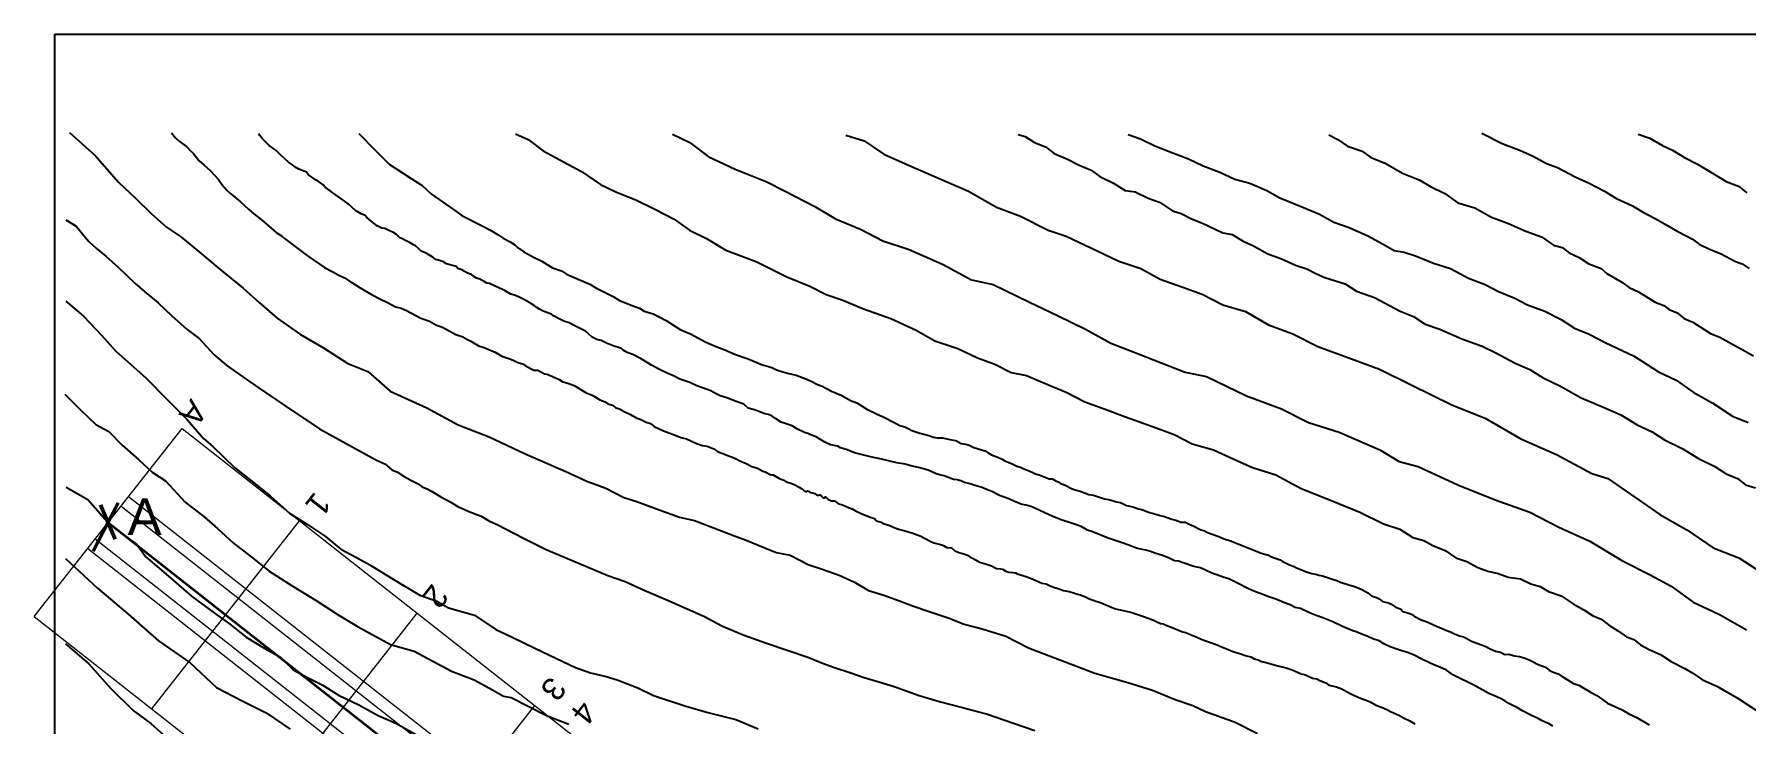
# Model space of a CAD drawing. Header units: millimetres. Extents: x 19067981 to 38137102, y 2652003 to 2652615.
# Drawn here: x 19068395.15 to 19068409.46, y 2652328.57 to 2652334.34 of the extents above; entities that cross this region are included whole.
import ezdxf

# ---------------------------------------------------------------- set-up
doc = ezdxf.new("R2010")
doc.units = ezdxf.units.MM
doc.layers.add('kurp', color=94, linetype='Continuous')
doc.layers.add('Layer1', color=7, linetype='Continuous', lineweight=50)
doc.styles.get("Standard").update_dxf_attribs({"font": 'arial.ttf'})

msp = doc.modelspace()

# ---------------------------------------------------------------- linework, layer by layer
for points in [[(19068395.322, 2652334.335), (19068423.841, 2652334.335), (19068423.841, 2652314.123), (19068395.322, 2652314.123), (19068395.322, 2652334.335)], [(19068395.445, 2652333.513), (19068395.662, 2652333.319), (19068395.856, 2652333.098), (19068395.999, 2652332.962), (19068396.128, 2652332.837), (19068396.257, 2652332.721), (19068396.374, 2652332.645), (19068396.533, 2652332.512), (19068396.704, 2652332.369), (19068396.897, 2652332.213), (19068397.033, 2652332.091), (19068397.18, 2652331.962), (19068397.377, 2652331.826), (19068397.568, 2652331.714), (19068397.772, 2652331.583), (19068397.939, 2652331.515), (19068398.126, 2652331.352), (19068398.432, 2652331.213), (19068398.694, 2652331.07), (19068398.954, 2652330.97), (19068399.249, 2652330.829), (19068399.594, 2652330.679), (19068399.77, 2652330.6), (19068399.929, 2652330.541), (19068400.078, 2652330.462), (19068400.178, 2652330.431), (19068400.382, 2652330.357), (19068400.543, 2652330.299), (19068400.67, 2652330.27), (19068400.838, 2652330.205), (19068400.996, 2652330.144), (19068401.102, 2652330.105), (19068401.351, 2652330.002), (19068401.468, 2652329.981), (19068401.621, 2652329.903), (19068401.736, 2652329.863), (19068401.88, 2652329.814), (19068402.007, 2652329.755), (19068402.124, 2652329.685), (19068402.243, 2652329.649), (19068402.382, 2652329.597), (19068402.501, 2652329.554), (19068402.641, 2652329.507), (19068402.789, 2652329.457), (19068402.925, 2652329.404), (19068403.074, 2652329.363), (19068403.272, 2652329.302), (19068403.462, 2652329.206), (19068403.665, 2652329.128), (19068403.828, 2652329.066), (19068404.017, 2652328.994), (19068404.293, 2652328.916), (19068404.498, 2652328.85), (19068404.687, 2652328.774), (19068404.835, 2652328.723), (19068404.941, 2652328.674), (19068405.19, 2652328.584), (19068405.377, 2652328.489)], [(19068396.298, 2652333.51), (19068396.331, 2652333.468), (19068396.364, 2652333.438), (19068396.422, 2652333.398), (19068396.455, 2652333.363), (19068396.48, 2652333.34), (19068396.53, 2652333.278), (19068396.57, 2652333.242), (19068396.62, 2652333.196), (19068396.692, 2652333.121), (19068396.72, 2652333.077), (19068396.759, 2652333.032), (19068396.795, 2652333.002), (19068396.875, 2652332.935), (19068396.905, 2652332.905), (19068396.943, 2652332.87), (19068396.986, 2652332.833), (19068397.047, 2652332.786), (19068397.108, 2652332.734), (19068397.172, 2652332.678), (19068397.218, 2652332.65), (19068397.243, 2652332.627), (19068397.342, 2652332.552), (19068397.401, 2652332.508), (19068397.455, 2652332.468), (19068397.488, 2652332.446), (19068397.576, 2652332.385), (19068397.647, 2652332.349), (19068397.691, 2652332.324), (19068397.743, 2652332.299), (19068397.794, 2652332.266), (19068397.837, 2652332.239), (19068397.875, 2652332.215), (19068397.974, 2652332.157), (19068398.04, 2652332.124), (19068398.103, 2652332.092), (19068398.169, 2652332.057), (19068398.219, 2652332.046), (19068398.262, 2652332.025), (19068398.383, 2652331.961), (19068398.455, 2652331.936), (19068398.514, 2652331.902), (19068398.562, 2652331.887), (19068398.674, 2652331.825), (19068398.734, 2652331.805), (19068398.771, 2652331.782), (19068398.801, 2652331.768), (19068398.841, 2652331.743), (19068398.87, 2652331.727), (19068398.904, 2652331.718), (19068399.002, 2652331.678), (19068399.06, 2652331.645), (19068399.117, 2652331.623), (19068399.153, 2652331.609), (19068399.192, 2652331.591), (19068399.241, 2652331.576), (19068399.257, 2652331.564), (19068399.327, 2652331.528), (19068399.359, 2652331.527), (19068399.416, 2652331.497), (19068399.437, 2652331.493), (19068399.482, 2652331.473), (19068399.539, 2652331.449), (19068399.57, 2652331.43), (19068399.611, 2652331.418), (19068399.663, 2652331.399), (19068399.765, 2652331.338), (19068399.815, 2652331.318), (19068399.847, 2652331.297), (19068399.879, 2652331.28), (19068399.923, 2652331.262), (19068399.944, 2652331.246), (19068399.983, 2652331.234), (19068400.012, 2652331.213), (19068400.042, 2652331.203), (19068400.083, 2652331.18), (19068400.134, 2652331.156), (19068400.188, 2652331.126), (19068400.215, 2652331.118), (19068400.243, 2652331.103), (19068400.267, 2652331.092), (19068400.303, 2652331.08), (19068400.333, 2652331.056), (19068400.41, 2652331.019), (19068400.507, 2652330.983), (19068400.556, 2652330.963), (19068400.603, 2652330.953), (19068400.686, 2652330.915), (19068400.736, 2652330.898), (19068400.775, 2652330.891), (19068400.831, 2652330.868), (19068400.863, 2652330.847), (19068400.92, 2652330.824), (19068400.955, 2652330.81), (19068400.98, 2652330.801), (19068401.019, 2652330.786), (19068401.048, 2652330.769), (19068401.102, 2652330.747), (19068401.15, 2652330.722), (19068401.196, 2652330.707), (19068401.24, 2652330.683), (19068401.26, 2652330.676), (19068401.307, 2652330.652), (19068401.328, 2652330.652), (19068401.368, 2652330.627), (19068401.387, 2652330.619), (19068401.416, 2652330.608), (19068401.448, 2652330.589), (19068401.475, 2652330.583), (19068401.502, 2652330.572), (19068401.544, 2652330.549), (19068401.568, 2652330.535), (19068401.582, 2652330.523), (19068401.605, 2652330.51), (19068401.614, 2652330.518), (19068401.624, 2652330.514), (19068401.637, 2652330.503), (19068401.656, 2652330.502), (19068401.676, 2652330.495), (19068401.693, 2652330.483), (19068401.708, 2652330.483), (19068401.716, 2652330.485), (19068401.734, 2652330.471), (19068401.745, 2652330.46), (19068401.756, 2652330.46), (19068401.762, 2652330.468), (19068401.784, 2652330.448), (19068401.812, 2652330.433), (19068401.84, 2652330.434), (19068401.874, 2652330.409), (19068401.908, 2652330.4), (19068401.957, 2652330.378), (19068401.987, 2652330.368), (19068402.015, 2652330.352), (19068402.062, 2652330.328), (19068402.137, 2652330.299), (19068402.174, 2652330.286), (19068402.191, 2652330.268), (19068402.229, 2652330.256), (19068402.255, 2652330.243), (19068402.285, 2652330.235), (19068402.309, 2652330.224), (19068402.345, 2652330.209), (19068402.387, 2652330.196), (19068402.419, 2652330.186), (19068402.494, 2652330.163), (19068402.563, 2652330.139), (19068402.597, 2652330.119), (19068402.646, 2652330.093), (19068402.671, 2652330.082), (19068402.726, 2652330.069), (19068402.751, 2652330.06), (19068402.779, 2652330.045), (19068402.818, 2652330.04), (19068402.846, 2652330.016), (19068402.888, 2652329.999), (19068402.922, 2652329.99), (19068402.951, 2652329.981), (19068402.974, 2652329.964), (19068402.998, 2652329.952), (19068403.02, 2652329.94), (19068403.051, 2652329.921), (19068403.111, 2652329.904), (19068403.152, 2652329.89), (19068403.195, 2652329.868), (19068403.227, 2652329.867), (19068403.244, 2652329.863), (19068403.272, 2652329.847), (19068403.298, 2652329.838), (19068403.33, 2652329.836), (19068403.353, 2652329.833), (19068403.368, 2652329.823), (19068403.413, 2652329.809), (19068403.449, 2652329.798), (19068403.491, 2652329.782), (19068403.572, 2652329.747), (19068403.609, 2652329.739), (19068403.643, 2652329.725), (19068403.68, 2652329.71), (19068403.709, 2652329.7), (19068403.754, 2652329.685), (19068403.802, 2652329.676), (19068403.855, 2652329.66), (19068403.893, 2652329.648), (19068403.937, 2652329.632), (19068403.962, 2652329.618), (19068404.001, 2652329.603), (19068404.034, 2652329.593), (19068404.063, 2652329.583), (19068404.094, 2652329.571), (19068404.121, 2652329.559), (19068404.16, 2652329.543), (19068404.188, 2652329.53), (19068404.229, 2652329.523), (19068404.278, 2652329.512), (19068404.325, 2652329.5), (19068404.368, 2652329.488), (19068404.41, 2652329.473), (19068404.454, 2652329.455), (19068404.501, 2652329.438), (19068404.53, 2652329.426), (19068404.566, 2652329.41), (19068404.588, 2652329.405), (19068404.618, 2652329.392), (19068404.663, 2652329.376), (19068404.715, 2652329.354), (19068404.75, 2652329.34), (19068404.776, 2652329.334), (19068404.826, 2652329.311), (19068404.858, 2652329.3), (19068404.906, 2652329.279), (19068404.944, 2652329.265), (19068404.976, 2652329.254), (19068404.999, 2652329.245), (19068405.039, 2652329.229), (19068405.088, 2652329.209), (19068405.125, 2652329.194), (19068405.156, 2652329.181), (19068405.197, 2652329.165), (19068405.237, 2652329.154), (19068405.264, 2652329.145), (19068405.296, 2652329.136), (19068405.319, 2652329.13), (19068405.348, 2652329.113), (19068405.381, 2652329.105), (19068405.408, 2652329.092), (19068405.448, 2652329.082), (19068405.514, 2652329.064), (19068405.556, 2652329.053), (19068405.616, 2652329.037), (19068405.665, 2652329.021), (19068405.741, 2652328.988), (19068405.778, 2652328.98), (19068405.835, 2652328.951), (19068405.873, 2652328.945), (19068405.898, 2652328.933), (19068405.948, 2652328.914), (19068405.973, 2652328.894), (19068406.037, 2652328.879), (19068406.081, 2652328.862), (19068406.12, 2652328.839), (19068406.161, 2652328.817), (19068406.238, 2652328.784), (19068406.275, 2652328.77), (19068406.317, 2652328.754), (19068406.366, 2652328.727), (19068406.412, 2652328.708), (19068406.456, 2652328.691), (19068406.493, 2652328.671), (19068406.531, 2652328.653), (19068406.562, 2652328.64), (19068406.603, 2652328.617), (19068406.648, 2652328.596), (19068406.691, 2652328.57)], [(19068397.865, 2652333.506), (19068398.001, 2652333.366), (19068398.116, 2652333.248), (19068398.238, 2652333.17), (19068398.3, 2652333.13), (19068398.393, 2652333.07), (19068398.471, 2652332.997), (19068398.655, 2652332.869), (19068398.724, 2652332.82), (19068398.896, 2652332.733), (19068398.96, 2652332.701), (19068399.028, 2652332.657), (19068399.07, 2652332.63), (19068399.129, 2652332.599), (19068399.167, 2652332.574), (19068399.19, 2652332.551), (19068399.244, 2652332.515), (19068399.33, 2652332.468), (19068399.365, 2652332.451), (19068399.393, 2652332.437), (19068399.482, 2652332.382), (19068399.558, 2652332.357), (19068399.601, 2652332.33), (19068399.677, 2652332.297), (19068399.795, 2652332.247), (19068399.845, 2652332.216), (19068399.946, 2652332.166), (19068399.99, 2652332.144), (19068400.044, 2652332.11), (19068400.148, 2652332.067), (19068400.21, 2652332.044), (19068400.249, 2652332.019), (19068400.323, 2652331.997), (19068400.374, 2652331.972), (19068400.434, 2652331.943), (19068400.518, 2652331.887), (19068400.549, 2652331.867), (19068400.607, 2652331.842), (19068400.641, 2652331.828), (19068400.76, 2652331.763), (19068400.856, 2652331.723), (19068400.922, 2652331.696), (19068401.011, 2652331.659), (19068401.119, 2652331.622), (19068401.229, 2652331.574), (19068401.287, 2652331.557), (19068401.315, 2652331.549), (19068401.356, 2652331.53), (19068401.407, 2652331.514), (19068401.448, 2652331.501), (19068401.52, 2652331.485), (19068401.6, 2652331.453), (19068401.645, 2652331.436), (19068401.698, 2652331.408), (19068401.737, 2652331.392), (19068401.814, 2652331.35), (19068401.9, 2652331.315), (19068401.973, 2652331.272), (19068402.026, 2652331.254), (19068402.062, 2652331.232), (19068402.111, 2652331.202), (19068402.198, 2652331.159), (19068402.241, 2652331.138), (19068402.35, 2652331.084), (19068402.387, 2652331.065), (19068402.428, 2652331.053), (19068402.462, 2652331.035), (19068402.487, 2652331.022), (19068402.552, 2652330.999), (19068402.587, 2652330.991), (19068402.629, 2652330.981), (19068402.667, 2652330.967), (19068402.699, 2652330.962), (19068402.742, 2652330.96), (19068402.804, 2652330.948), (19068402.854, 2652330.938), (19068402.899, 2652330.913), (19068402.937, 2652330.909), (19068402.966, 2652330.899), (19068403.006, 2652330.881), (19068403.069, 2652330.862), (19068403.099, 2652330.852), (19068403.125, 2652330.837), (19068403.153, 2652330.819), (19068403.212, 2652330.797), (19068403.241, 2652330.782), (19068403.265, 2652330.769), (19068403.292, 2652330.757), (19068403.326, 2652330.745), (19068403.363, 2652330.723), (19068403.394, 2652330.716), (19068403.416, 2652330.704), (19068403.472, 2652330.681), (19068403.498, 2652330.672), (19068403.519, 2652330.661), (19068403.55, 2652330.651), (19068403.58, 2652330.64), (19068403.635, 2652330.618), (19068403.663, 2652330.617), (19068403.685, 2652330.605), (19068403.715, 2652330.59), (19068403.73, 2652330.579), (19068403.762, 2652330.568), (19068403.826, 2652330.535), (19068403.861, 2652330.523), (19068403.893, 2652330.516), (19068403.931, 2652330.501), (19068403.967, 2652330.488), (19068404.005, 2652330.483), (19068404.055, 2652330.466), (19068404.097, 2652330.452), (19068404.145, 2652330.444), (19068404.196, 2652330.425), (19068404.231, 2652330.419), (19068404.281, 2652330.395), (19068404.31, 2652330.39), (19068404.342, 2652330.381), (19068404.38, 2652330.367), (19068404.408, 2652330.362), (19068404.437, 2652330.351), (19068404.472, 2652330.336), (19068404.507, 2652330.328), (19068404.561, 2652330.313), (19068404.598, 2652330.304), (19068404.622, 2652330.295), (19068404.659, 2652330.28), (19068404.694, 2652330.272), (19068404.737, 2652330.256), (19068404.774, 2652330.256), (19068404.805, 2652330.24), (19068404.844, 2652330.223), (19068404.897, 2652330.194), (19068404.934, 2652330.184), (19068404.957, 2652330.169), (19068404.996, 2652330.155), (19068405.052, 2652330.136), (19068405.078, 2652330.126), (19068405.112, 2652330.112), (19068405.154, 2652330.099), (19068405.185, 2652330.086), (19068405.213, 2652330.076), (19068405.261, 2652330.056), (19068405.289, 2652330.043), (19068405.327, 2652330.031), (19068405.359, 2652330.016), (19068405.406, 2652329.996), (19068405.469, 2652329.979), (19068405.493, 2652329.965), (19068405.524, 2652329.954), (19068405.55, 2652329.946), (19068405.565, 2652329.942), (19068405.582, 2652329.929), (19068405.643, 2652329.898), (19068405.683, 2652329.886), (19068405.702, 2652329.875), (19068405.731, 2652329.864), (19068405.751, 2652329.856), (19068405.778, 2652329.843), (19068405.831, 2652329.827), (19068405.864, 2652329.821), (19068405.888, 2652329.812), (19068405.92, 2652329.807), (19068405.945, 2652329.799), (19068405.985, 2652329.785), (19068406.038, 2652329.767), (19068406.076, 2652329.751), (19068406.106, 2652329.742), (19068406.147, 2652329.728), (19068406.179, 2652329.722), (19068406.217, 2652329.708), (19068406.249, 2652329.694), (19068406.272, 2652329.679), (19068406.298, 2652329.665), (19068406.33, 2652329.641), (19068406.371, 2652329.627), (19068406.393, 2652329.615), (19068406.42, 2652329.593), (19068406.471, 2652329.582), (19068406.493, 2652329.57), (19068406.527, 2652329.549), (19068406.574, 2652329.528), (19068406.592, 2652329.508), (19068406.641, 2652329.496), (19068406.669, 2652329.483), (19068406.686, 2652329.469), (19068406.745, 2652329.438), (19068406.778, 2652329.429), (19068406.804, 2652329.416), (19068406.837, 2652329.403), (19068406.878, 2652329.385), (19068406.919, 2652329.366), (19068406.949, 2652329.353), (19068406.988, 2652329.339), (19068407.022, 2652329.323), (19068407.065, 2652329.307), (19068407.097, 2652329.296), (19068407.125, 2652329.282), (19068407.166, 2652329.26), (19068407.21, 2652329.244), (19068407.248, 2652329.23), (19068407.285, 2652329.217), (19068407.321, 2652329.196), (19068407.366, 2652329.177), (19068407.408, 2652329.168), (19068407.443, 2652329.15), (19068407.473, 2652329.153), (19068407.524, 2652329.138), (19068407.565, 2652329.132), (19068407.604, 2652329.123), (19068407.647, 2652329.106), (19068407.675, 2652329.091), (19068407.723, 2652329.065), (19068407.782, 2652329.044), (19068407.813, 2652329.019), (19068407.847, 2652329.003), (19068407.888, 2652328.987), (19068407.915, 2652328.971), (19068408.017, 2652328.906), (19068408.061, 2652328.893), (19068408.165, 2652328.832), (19068408.213, 2652328.808), (19068408.302, 2652328.744), (19068408.423, 2652328.687), (19068408.485, 2652328.651), (19068408.548, 2652328.624), (19068408.651, 2652328.562)], [(19068399.174, 2652333.503), (19068399.279, 2652333.456), (19068399.406, 2652333.36), (19068399.544, 2652333.286), (19068399.726, 2652333.188), (19068399.884, 2652333.078), (19068400.017, 2652333.014), (19068400.18, 2652332.952), (19068400.337, 2652332.872), (19068400.5, 2652332.789), (19068400.627, 2652332.697), (19068400.769, 2652332.627), (19068400.931, 2652332.53), (19068401.064, 2652332.48), (19068401.191, 2652332.432), (19068401.442, 2652332.306), (19068401.635, 2652332.229), (19068401.77, 2652332.159), (19068401.911, 2652332.113), (19068402.081, 2652332.04), (19068402.311, 2652331.958), (19068402.524, 2652331.861), (19068402.679, 2652331.772), (19068402.87, 2652331.709), (19068403.036, 2652331.629), (19068403.179, 2652331.578), (19068403.318, 2652331.508), (19068403.445, 2652331.481), (19068403.628, 2652331.405), (19068403.777, 2652331.343), (19068403.933, 2652331.262), (19068404.102, 2652331.2), (19068404.272, 2652331.137), (19068404.498, 2652331.055), (19068404.679, 2652330.988), (19068404.831, 2652330.91), (19068405.007, 2652330.862), (19068405.172, 2652330.786), (19068405.333, 2652330.713), (19068405.528, 2652330.652), (19068405.74, 2652330.538), (19068406.001, 2652330.433), (19068406.23, 2652330.34), (19068406.428, 2652330.241), (19068406.566, 2652330.197), (19068406.675, 2652330.127), (19068406.767, 2652330.102), (19068406.842, 2652330.061), (19068406.944, 2652330.018), (19068407.033, 2652329.959), (19068407.127, 2652329.928), (19068407.218, 2652329.878), (19068407.302, 2652329.847), (19068407.388, 2652329.827), (19068407.47, 2652329.797), (19068407.575, 2652329.781), (19068407.661, 2652329.741), (19068407.739, 2652329.717), (19068407.808, 2652329.676), (19068407.915, 2652329.64), (19068408.015, 2652329.574), (19068408.105, 2652329.524), (19068408.176, 2652329.477), (19068408.25, 2652329.444), (19068408.32, 2652329.389), (19068408.394, 2652329.346), (19068408.461, 2652329.296), (19068408.521, 2652329.276), (19068408.578, 2652329.231), (19068408.649, 2652329.192), (19068408.744, 2652329.149), (19068408.835, 2652329.092), (19068408.949, 2652329.032), (19068409.015, 2652328.994), (19068409.097, 2652328.937), (19068409.215, 2652328.884), (19068409.395, 2652328.783), (19068409.602, 2652328.646)], [(19068407.25, 2652333.509), (19068407.42, 2652333.423), (19068407.575, 2652333.363), (19068407.674, 2652333.318), (19068407.791, 2652333.256), (19068407.884, 2652333.221), (19068408.032, 2652333.144), (19068408.148, 2652333.09), (19068408.277, 2652333.022), (19068408.376, 2652332.961), (19068408.51, 2652332.901), (19068408.593, 2652332.85), (19068408.7, 2652332.796), (19068408.802, 2652332.736), (19068408.883, 2652332.688), (19068408.965, 2652332.647), (19068409.013, 2652332.621), (19068409.068, 2652332.581), (19068409.154, 2652332.539), (19068409.246, 2652332.501), (19068409.372, 2652332.435), (19068409.426, 2652332.415), (19068409.487, 2652332.376)], [(19068400.485, 2652333.499), (19068400.631, 2652333.431), (19068400.785, 2652333.312), (19068401.01, 2652333.208), (19068401.274, 2652333.1), (19068401.427, 2652333.022), (19068401.675, 2652332.895), (19068401.848, 2652332.793), (19068402.058, 2652332.706), (19068402.243, 2652332.608), (19068402.465, 2652332.537), (19068402.742, 2652332.414), (19068402.984, 2652332.281), (19068403.165, 2652332.242), (19068403.47, 2652332.095), (19068403.703, 2652331.983), (19068403.937, 2652331.87), (19068404.15, 2652331.752), (19068404.308, 2652331.69), (19068404.514, 2652331.61), (19068404.771, 2652331.509), (19068404.949, 2652331.474), (19068405.284, 2652331.312), (19068405.576, 2652331.204), (19068405.801, 2652331.09), (19068406.058, 2652331.009), (19068406.399, 2652330.862), (19068406.559, 2652330.762), (19068406.72, 2652330.72), (19068407.051, 2652330.568), (19068407.364, 2652330.444), (19068407.653, 2652330.34), (19068407.896, 2652330.215), (19068408.154, 2652330.098), (19068408.428, 2652329.934), (19068408.658, 2652329.815), (19068408.833, 2652329.721), (19068409.018, 2652329.588), (19068409.178, 2652329.511), (19068409.249, 2652329.478), (19068409.464, 2652329.357)], [(19068401.936, 2652333.491), (19068402.087, 2652333.443), (19068402.252, 2652333.332), (19068402.458, 2652333.242), (19068402.69, 2652333.141), (19068402.961, 2652333.023), (19068403.194, 2652332.89), (19068403.395, 2652332.814), (19068403.626, 2652332.698), (19068403.777, 2652332.648), (19068404.037, 2652332.524), (19068404.217, 2652332.439), (19068404.402, 2652332.378), (19068404.563, 2652332.288), (19068404.743, 2652332.223), (19068404.914, 2652332.163), (19068405.087, 2652332.074), (19068405.276, 2652332.016), (19068405.467, 2652331.907), (19068405.67, 2652331.831), (19068405.879, 2652331.725), (19068406.162, 2652331.621), (19068406.395, 2652331.535), (19068406.667, 2652331.401), (19068407.006, 2652331.235), (19068407.278, 2652331.126), (19068407.577, 2652330.953), (19068407.874, 2652330.823), (19068408.17, 2652330.662), (19068408.305, 2652330.622), (19068408.53, 2652330.465), (19068408.74, 2652330.319), (19068408.966, 2652330.193), (19068409.185, 2652330.041), (19068409.4, 2652329.957), (19068409.705, 2652329.76)], [(19068404.294, 2652333.498), (19068404.399, 2652333.462), (19068404.518, 2652333.401), (19068404.661, 2652333.347), (19068404.799, 2652333.295), (19068404.922, 2652333.234), (19068405.062, 2652333.183), (19068405.187, 2652333.125), (19068405.311, 2652333.09), (19068405.453, 2652333.029), (19068405.562, 2652332.968), (19068405.726, 2652332.9), (19068405.895, 2652332.831), (19068406.013, 2652332.765), (19068406.141, 2652332.72), (19068406.299, 2652332.651), (19068406.426, 2652332.579), (19068406.519, 2652332.526), (19068406.602, 2652332.514), (19068406.697, 2652332.483), (19068406.846, 2652332.42), (19068406.988, 2652332.376), (19068407.139, 2652332.296), (19068407.28, 2652332.243), (19068407.39, 2652332.184), (19068407.526, 2652332.13), (19068407.633, 2652332.073), (19068407.778, 2652332.021), (19068407.915, 2652331.95), (19068408.026, 2652331.877), (19068408.149, 2652331.828), (19068408.282, 2652331.758), (19068408.524, 2652331.645), (19068408.633, 2652331.574), (19068408.729, 2652331.512), (19068408.875, 2652331.442), (19068409.019, 2652331.342), (19068409.182, 2652331.25), (19068409.346, 2652331.141), (19068409.477, 2652331.088)], [(19068405.973, 2652333.494), (19068406.048, 2652333.455), (19068406.128, 2652333.399), (19068406.251, 2652333.358), (19068406.324, 2652333.304), (19068406.443, 2652333.257), (19068406.587, 2652333.174), (19068406.726, 2652333.119), (19068406.829, 2652333.059), (19068406.941, 2652333.005), (19068407.051, 2652332.926), (19068407.193, 2652332.885), (19068407.331, 2652332.806), (19068407.473, 2652332.753), (19068407.619, 2652332.688), (19068407.75, 2652332.642), (19068407.851, 2652332.571), (19068407.922, 2652332.552), (19068407.981, 2652332.509), (19068408.066, 2652332.47), (19068408.147, 2652332.417), (19068408.248, 2652332.376), (19068408.296, 2652332.335), (19068408.422, 2652332.263), (19068408.482, 2652332.219), (19068408.561, 2652332.181), (19068408.701, 2652332.094), (19068408.773, 2652332.067), (19068408.817, 2652332.035), (19068408.884, 2652332.007), (19068408.943, 2652331.96), (19068409.014, 2652331.928), (19068409.076, 2652331.888), (19068409.162, 2652331.832), (19068409.242, 2652331.804), (19068409.367, 2652331.734), (19068409.428, 2652331.7), (19068409.523, 2652331.646)], [(19068408.559, 2652333.5), (19068408.655, 2652333.466), (19068408.761, 2652333.405), (19068408.845, 2652333.366), (19068408.944, 2652333.305), (19068409.054, 2652333.248), (19068409.165, 2652333.182), (19068409.294, 2652333.103), (19068409.396, 2652333.065), (19068409.467, 2652333.008)], [(19068395.415, 2652332.784), (19068395.502, 2652332.73), (19068395.608, 2652332.603), (19068395.671, 2652332.543), (19068395.748, 2652332.48), (19068395.855, 2652332.385), (19068395.99, 2652332.254), (19068396.076, 2652332.182), (19068396.187, 2652332.091), (19068396.299, 2652331.985), (19068396.428, 2652331.867), (19068396.53, 2652331.791), (19068396.655, 2652331.656), (19068396.763, 2652331.564), (19068396.893, 2652331.47), (19068397.023, 2652331.381), (19068397.239, 2652331.235), (19068397.534, 2652331.036), (19068397.925, 2652330.823), (19068398.011, 2652330.773), (19068398.082, 2652330.744), (19068398.139, 2652330.694), (19068398.186, 2652330.674), (19068398.233, 2652330.643), (19068398.298, 2652330.608), (19068398.355, 2652330.58), (19068398.393, 2652330.55), (19068398.441, 2652330.531), (19068398.465, 2652330.519), (19068398.55, 2652330.469), (19068398.628, 2652330.426), (19068398.691, 2652330.386), (19068398.777, 2652330.347), (19068398.885, 2652330.306), (19068398.956, 2652330.264), (19068399.027, 2652330.234), (19068399.235, 2652330.126), (19068399.431, 2652330.028), (19068399.944, 2652329.81), (19068400.089, 2652329.759), (19068400.249, 2652329.687), (19068400.464, 2652329.595), (19068400.753, 2652329.467), (19068400.899, 2652329.388), (19068401.076, 2652329.313), (19068401.272, 2652329.245), (19068401.454, 2652329.183), (19068401.626, 2652329.124), (19068401.74, 2652329.078), (19068401.84, 2652329.041), (19068401.967, 2652328.999), (19068402.088, 2652328.957), (19068402.21, 2652328.92), (19068402.339, 2652328.882), (19068402.548, 2652328.808), (19068402.726, 2652328.755), (19068402.909, 2652328.707), (19068403.119, 2652328.65), (19068403.336, 2652328.576), (19068403.515, 2652328.513)], [(19068395.414, 2652332.104), (19068395.561, 2652331.977), (19068395.712, 2652331.82), (19068395.829, 2652331.689), (19068396.087, 2652331.461), (19068396.254, 2652331.29), (19068396.428, 2652331.113), (19068396.564, 2652330.956), (19068396.642, 2652330.889), (19068396.824, 2652330.712), (19068396.959, 2652330.608), (19068397.122, 2652330.477), (19068397.287, 2652330.328), (19068397.436, 2652330.237), (19068397.584, 2652330.137), (19068397.712, 2652330.029), (19068397.849, 2652329.957), (19068397.957, 2652329.898), (19068398.16, 2652329.773), (19068398.373, 2652329.645), (19068398.517, 2652329.595), (19068398.612, 2652329.541), (19068398.831, 2652329.478), (19068399.008, 2652329.359), (19068399.141, 2652329.297), (19068399.334, 2652329.202), (19068399.515, 2652329.116), (19068399.676, 2652329.04), (19068399.801, 2652328.996), (19068399.93, 2652328.966), (19068400.023, 2652328.938), (19068400.195, 2652328.872), (19068400.328, 2652328.807), (19068400.588, 2652328.721), (19068400.78, 2652328.665), (19068401.015, 2652328.606), (19068401.202, 2652328.528)], [(19068395.416, 2652330.548), (19068395.599, 2652330.446), (19068395.782, 2652330.237), (19068396.007, 2652330.069), (19068396.083, 2652329.967), (19068396.272, 2652329.805), (19068396.465, 2652329.637), (19068396.665, 2652329.49), (19068396.784, 2652329.405), (19068396.922, 2652329.295), (19068397.079, 2652329.201), (19068397.21, 2652329.128), (19068397.316, 2652329.022), (19068397.445, 2652328.951), (19068397.556, 2652328.897), (19068397.699, 2652328.808), (19068397.864, 2652328.73), (19068398.024, 2652328.64), (19068398.174, 2652328.576), (19068398.37, 2652328.465)], [(19068395.411, 2652329.952), (19068395.679, 2652329.705), (19068395.932, 2652329.489), (19068396.19, 2652329.263), (19068396.453, 2652329.08), (19068396.674, 2652328.875), (19068396.895, 2652328.759), (19068397.09, 2652328.661), (19068397.29, 2652328.525)], [(19068395.411, 2652329.238), (19068395.606, 2652329.071), (19068395.791, 2652328.865), (19068395.976, 2652328.68), (19068396.126, 2652328.572), (19068396.339, 2652328.379)]]:
    msp.add_lwpolyline(points)
at = {"color": 61}
for points in [[(19068407.845, 2652328.551), (19068407.813, 2652328.571), (19068407.787, 2652328.582), (19068407.75, 2652328.598), (19068407.722, 2652328.615), (19068407.673, 2652328.637), (19068407.645, 2652328.65), (19068407.592, 2652328.679), (19068407.54, 2652328.708), (19068407.51, 2652328.724), (19068407.478, 2652328.74), (19068407.443, 2652328.762), (19068407.408, 2652328.781), (19068407.383, 2652328.793), (19068407.303, 2652328.826), (19068407.189, 2652328.89), (19068407.015, 2652328.976), (19068406.955, 2652329.018), (19068406.901, 2652329.045), (19068406.85, 2652329.063), (19068406.808, 2652329.082), (19068406.751, 2652329.111), (19068406.679, 2652329.146), (19068406.63, 2652329.167), (19068406.582, 2652329.179), (19068406.541, 2652329.195), (19068406.486, 2652329.214), (19068406.431, 2652329.238), (19068406.392, 2652329.264), (19068406.339, 2652329.28), (19068406.298, 2652329.3), (19068406.241, 2652329.322), (19068406.202, 2652329.338), (19068406.172, 2652329.348), (19068406.087, 2652329.385), (19068406.005, 2652329.424), (19068405.921, 2652329.455), (19068405.867, 2652329.477), (19068405.811, 2652329.499), (19068405.735, 2652329.535), (19068405.69, 2652329.543), (19068405.649, 2652329.564), (19068405.603, 2652329.581), (19068405.557, 2652329.6), (19068405.521, 2652329.614), (19068405.472, 2652329.632), (19068405.42, 2652329.65), (19068405.345, 2652329.678), (19068405.301, 2652329.698), (19068405.198, 2652329.751), (19068405.164, 2652329.767), (19068405.137, 2652329.783), (19068405.088, 2652329.795), (19068405.036, 2652329.815), (19068405.009, 2652329.825), (19068404.952, 2652329.85), (19068404.9, 2652329.873), (19068404.845, 2652329.886), (19068404.754, 2652329.916), (19068404.716, 2652329.929), (19068404.683, 2652329.934), (19068404.631, 2652329.957), (19068404.582, 2652329.976), (19068404.519, 2652329.998), (19068404.482, 2652330.01), (19068404.442, 2652330.022), (19068404.372, 2652330.036), (19068404.292, 2652330.067), (19068404.244, 2652330.084), (19068404.203, 2652330.096), (19068404.161, 2652330.111), (19068404.127, 2652330.122), (19068403.991, 2652330.179), (19068403.954, 2652330.19), (19068403.901, 2652330.219), (19068403.845, 2652330.239), (19068403.814, 2652330.249), (19068403.743, 2652330.273), (19068403.666, 2652330.302), (19068403.556, 2652330.353), (19068403.515, 2652330.372), (19068403.48, 2652330.386), (19068403.441, 2652330.398), (19068403.41, 2652330.405), (19068403.346, 2652330.429), (19068403.298, 2652330.45), (19068403.259, 2652330.466), (19068403.22, 2652330.479), (19068403.156, 2652330.512), (19068403.11, 2652330.53), (19068403.075, 2652330.545), (19068403.032, 2652330.558), (19068402.973, 2652330.576), (19068402.926, 2652330.588), (19068402.897, 2652330.601), (19068402.866, 2652330.609), (19068402.836, 2652330.614), (19068402.799, 2652330.627), (19068402.757, 2652330.642), (19068402.719, 2652330.653), (19068402.69, 2652330.661), (19068402.622, 2652330.692), (19068402.542, 2652330.713), (19068402.477, 2652330.726), (19068402.43, 2652330.74), (19068402.362, 2652330.752), (19068402.302, 2652330.765), (19068402.232, 2652330.783), (19068402.14, 2652330.801), (19068402.064, 2652330.821), (19068402.008, 2652330.835), (19068401.946, 2652330.86), (19068401.891, 2652330.877), (19068401.868, 2652330.892), (19068401.806, 2652330.903), (19068401.758, 2652330.925), (19068401.718, 2652330.949), (19068401.688, 2652330.968), (19068401.649, 2652330.983), (19068401.616, 2652330.997), (19068401.59, 2652331.005), (19068401.526, 2652331.037), (19068401.486, 2652331.062), (19068401.435, 2652331.078), (19068401.395, 2652331.093), (19068401.347, 2652331.123), (19068401.32, 2652331.142), (19068401.287, 2652331.157), (19068401.258, 2652331.162), (19068401.179, 2652331.193), (19068401.119, 2652331.21), (19068401.081, 2652331.242), (19068401.018, 2652331.266), (19068400.94, 2652331.296), (19068400.884, 2652331.311), (19068400.846, 2652331.332), (19068400.805, 2652331.355), (19068400.736, 2652331.38), (19068400.688, 2652331.395), (19068400.63, 2652331.423), (19068400.597, 2652331.436), (19068400.547, 2652331.451), (19068400.499, 2652331.477), (19068400.441, 2652331.502), (19068400.383, 2652331.53), (19068400.309, 2652331.568), (19068400.274, 2652331.592), (19068400.225, 2652331.622), (19068400.153, 2652331.659), (19068400.106, 2652331.675), (19068400.074, 2652331.695), (19068400.06, 2652331.708), (19068399.99, 2652331.731), (19068399.933, 2652331.753), (19068399.889, 2652331.775), (19068399.852, 2652331.784), (19068399.813, 2652331.803), (19068399.758, 2652331.854), (19068399.658, 2652331.904), (19068399.631, 2652331.919), (19068399.578, 2652331.937), (19068399.543, 2652331.954), (19068399.492, 2652331.981), (19068399.474, 2652331.995), (19068399.426, 2652332.011), (19068399.404, 2652332.021), (19068399.375, 2652332.038), (19068399.351, 2652332.052), (19068399.329, 2652332.067), (19068399.294, 2652332.089), (19068399.249, 2652332.114), (19068399.203, 2652332.136), (19068399.172, 2652332.152), (19068399.135, 2652332.162), (19068399.088, 2652332.189), (19068399.066, 2652332.202), (19068399.041, 2652332.213), (19068398.999, 2652332.232), (19068398.956, 2652332.25), (19068398.934, 2652332.255), (19068398.911, 2652332.268), (19068398.896, 2652332.277), (19068398.875, 2652332.288), (19068398.846, 2652332.295), (19068398.825, 2652332.31), (19068398.805, 2652332.326), (19068398.772, 2652332.338), (19068398.748, 2652332.351), (19068398.732, 2652332.364), (19068398.69, 2652332.377), (19068398.677, 2652332.393), (19068398.635, 2652332.405), (19068398.596, 2652332.416), (19068398.565, 2652332.435), (19068398.508, 2652332.452), (19068398.486, 2652332.468), (19068398.427, 2652332.505), (19068398.386, 2652332.521), (19068398.362, 2652332.545), (19068398.337, 2652332.565), (19068398.32, 2652332.574), (19068398.293, 2652332.592), (19068398.255, 2652332.61), (19068398.238, 2652332.623), (19068398.207, 2652332.633), (19068398.179, 2652332.661), (19068398.148, 2652332.681), (19068398.121, 2652332.691), (19068398.082, 2652332.711), (19068398.057, 2652332.715), (19068398.017, 2652332.734), (19068397.966, 2652332.772), (19068397.931, 2652332.804), (19068397.918, 2652332.819), (19068397.883, 2652332.835), (19068397.837, 2652332.863), (19068397.809, 2652332.886), (19068397.786, 2652332.908), (19068397.764, 2652332.926), (19068397.695, 2652332.975), (19068397.647, 2652333.008), (19068397.583, 2652333.058), (19068397.565, 2652333.077), (19068397.524, 2652333.106), (19068397.506, 2652333.115), (19068397.444, 2652333.161), (19068397.427, 2652333.181), (19068397.412, 2652333.189), (19068397.363, 2652333.207), (19068397.33, 2652333.227), (19068397.308, 2652333.244), (19068397.276, 2652333.267), (19068397.241, 2652333.296), (19068397.203, 2652333.333), (19068397.173, 2652333.362), (19068397.115, 2652333.404), (19068397.089, 2652333.429), (19068397.057, 2652333.463), (19068397.037, 2652333.488), (19068397.028, 2652333.503)], [(19068403.375, 2652333.498), (19068403.435, 2652333.479), (19068403.513, 2652333.431), (19068403.603, 2652333.393), (19068403.675, 2652333.339), (19068403.789, 2652333.292), (19068403.881, 2652333.243), (19068403.986, 2652333.198), (19068404.057, 2652333.145), (19068404.172, 2652333.09), (19068404.269, 2652333.03), (19068404.354, 2652333.019), (19068404.462, 2652332.964), (19068404.557, 2652332.932), (19068404.665, 2652332.859), (19068404.739, 2652332.836), (19068404.823, 2652332.792), (19068404.917, 2652332.756), (19068405.085, 2652332.674), (19068405.164, 2652332.66), (19068405.257, 2652332.604), (19068405.342, 2652332.566), (19068405.461, 2652332.498), (19068405.571, 2652332.459), (19068405.693, 2652332.404), (19068405.789, 2652332.375), (19068405.868, 2652332.332), (19068405.94, 2652332.301), (19068406.108, 2652332.249), (19068406.203, 2652332.188), (19068406.353, 2652332.133), (19068406.568, 2652332.02), (19068406.679, 2652331.975), (19068406.777, 2652331.91), (19068406.9, 2652331.869), (19068407.084, 2652331.789), (19068407.255, 2652331.728), (19068407.369, 2652331.673), (19068407.531, 2652331.584), (19068407.652, 2652331.531), (19068407.763, 2652331.464), (19068407.908, 2652331.394), (19068408.081, 2652331.295), (19068408.26, 2652331.219), (19068408.413, 2652331.153), (19068408.55, 2652331.071), (19068408.674, 2652331.01), (19068408.777, 2652330.943), (19068408.927, 2652330.871), (19068409.061, 2652330.788), (19068409.2, 2652330.72), (19068409.293, 2652330.659), (19068409.388, 2652330.62), (19068409.456, 2652330.568), (19068409.539, 2652330.544)], [(19068395.407, 2652331.326), (19068395.543, 2652331.19), (19068395.665, 2652331.072), (19068395.775, 2652331.014), (19068395.886, 2652330.899), (19068396.021, 2652330.781), (19068396.137, 2652330.675), (19068396.248, 2652330.602), (19068396.413, 2652330.424), (19068396.57, 2652330.301), (19068396.682, 2652330.202), (19068396.816, 2652330.079), (19068396.975, 2652329.957), (19068397.115, 2652329.847), (19068397.307, 2652329.723), (19068397.507, 2652329.6), (19068397.691, 2652329.482), (19068397.859, 2652329.382), (19068398.129, 2652329.234), (19068398.327, 2652329.178), (19068398.637, 2652329.011), (19068398.828, 2652328.937), (19068398.956, 2652328.869), (19068399.074, 2652328.801), (19068399.136, 2652328.79), (19068399.273, 2652328.72), (19068399.432, 2652328.639), (19068399.618, 2652328.567)]]:
    msp.add_lwpolyline(points, dxfattribs=at)
at = {"color": 2, "lineweight": 35}
msp.add_lwpolyline([(19068395.768, 2652330.253), (19068405.302, 2652322.761)], dxfattribs=at)
at = {"layer": 'kurp', "color": 4, "lineweight": 5}
for p, q in [((19068395.15, 2652329.467), (19068396.386, 2652331.04)), ((19068396.133, 2652328.695), (19068397.369, 2652330.267)), ((19068397.116, 2652327.922), (19068398.352, 2652329.495)), ((19068398.099, 2652327.15), (19068399.335, 2652328.722))]:
    msp.add_line(p, q, dxfattribs=at)
at = {"layer": 'kurp', "color": 5, "lineweight": 0}
for points in [[(19068396.386, 2652331.04), (19068405.921, 2652323.546, 0.269039), (19068417.347, 2652321.931), (19068420.206, 2652323.09)], [(19068395.15, 2652329.467), (19068404.685, 2652321.974, 0.269039), (19068418.099, 2652320.077), (19068420.958, 2652321.237)]]:
    msp.add_lwpolyline(points, format="xyb", dxfattribs=at)
at = {"layer": 'kurp', "lineweight": 0}
for points in [[(19068395.876, 2652330.391), (19068405.411, 2652322.898, 0.269039), (19068417.657, 2652321.166), (19068420.516, 2652322.325)], [(19068395.938, 2652330.47), (19068405.473, 2652322.976, 0.269039), (19068417.62, 2652321.259), (19068420.479, 2652322.418)], [(19068395.66, 2652330.116), (19068405.195, 2652322.623, 0.269039), (19068417.789, 2652320.842), (19068420.648, 2652322.001)], [(19068395.598, 2652330.037), (19068405.133, 2652322.544, 0.269039), (19068417.826, 2652320.749), (19068420.685, 2652321.908)]]:
    msp.add_lwpolyline(points, format="xyb", dxfattribs=at)
at = {"layer": 'Layer1'}
for p, q in [((19068395.853, 2652330.418), (19068395.644, 2652330.014)), ((19068395.853, 2652330.418), (19068395.644, 2652330.014)), ((19068395.853, 2652330.418), (19068395.644, 2652330.014)), ((19068395.705, 2652330.402), (19068395.827, 2652330.113)), ((19068395.705, 2652330.402), (19068395.827, 2652330.113)), ((19068395.705, 2652330.402), (19068395.827, 2652330.113))]:
    msp.add_line(p, q, dxfattribs=at)

# ---------------------------------------------------------------- texts
at = {"insert": (19068395.931, 2652330.454), "char_height": 0.305, "attachment_point": 1}
msp.add_mtext('A', dxfattribs=at)
at = {"layer": 'kurp', "color": 4, "lineweight": 0, "ltscale": 0.2, "insert": (19068396.482, 2652331.167), "char_height": 0.19, "attachment_point": 5, "rotation": 231.836}
msp.add_mtext('\\A1;{\\C0;A}', dxfattribs=at)
at = {"layer": 'kurp', "color": 0, "lineweight": 0, "ltscale": 0.2, "char_height": 0.19, "attachment_point": 5, "rotation": 231.836}
for s, insert in [('\\A1;1', (19068397.526, 2652330.402)), ('\\A1;2', (19068398.508, 2652329.634)), ('\\A1;3', (19068399.491, 2652328.861)), ('\\A1;4', (19068399.745, 2652328.662))]:
    msp.add_mtext(s, dxfattribs=dict(at, insert=insert))

doc.saveas('drawing.dxf')
